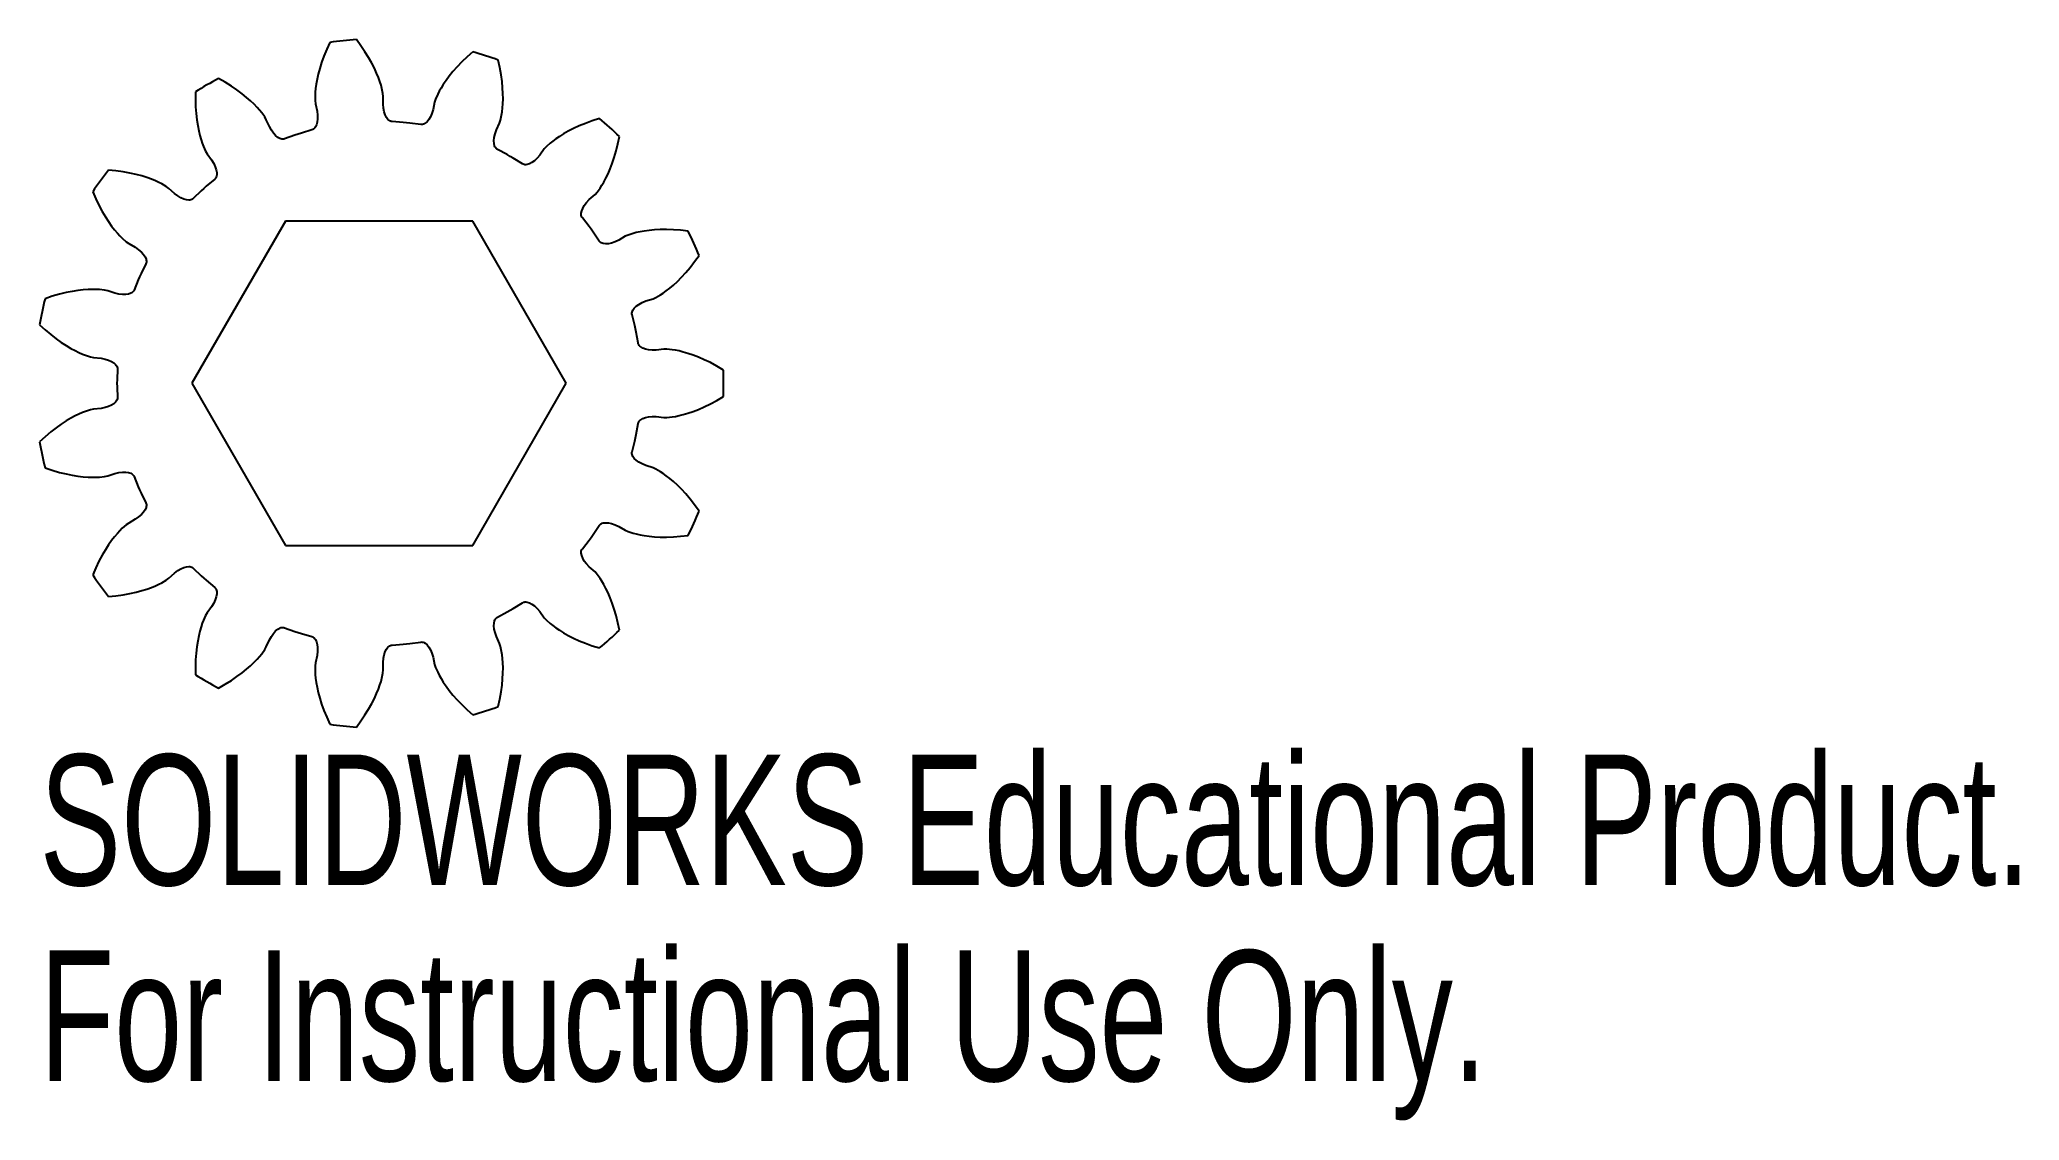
# Model space of a CAD drawing. Header units: millimetres. Extents: x -12.6 to 60.7, y -27.3 to 12.7.
import ezdxf

# ---------------------------------------------------------------- set-up
doc = ezdxf.new("R2010")
doc.units = ezdxf.units.MM
doc.styles.add('SLDTEXTSTYLE0', font='TXT', dxfattribs={"width": 0.7})

msp = doc.modelspace()

# ---------------------------------------------------------------- linework, layer by layer
at = {"color": 7, "linetype": 'Continuous', "lineweight": 25}
for p, q in [((-1.821, 12.619), (-1.938, 12.364)), ((-0.675, 12.497), (-0.842, 12.722)), ((-0.522, 12.272), (-0.675, 12.497)), ((-2.127, 11.875), (-2.197, 11.651)), ((-2.041, 12.112), (-2.127, 11.875)), ((-1.938, 12.364), (-2.041, 12.112)), ((-0.388, 12.058), (-0.522, 12.272)), ((-0.273, 11.854), (-0.388, 12.058)), ((-0.176, 11.663), (-0.273, 11.854)), ((3.062, 11.895), (2.887, 11.713)), ((3.258, 12.084), (3.062, 11.895)), ((3.469, 12.269), (3.258, 12.084)), ((4.466, 11.691), (4.405, 11.965)), ((-5.699, 11.142), (-5.944, 11.28)), ((-5.468, 10.999), (-5.699, 11.142)), ((-5.259, 10.857), (-5.468, 10.999)), ((-2.329, 11.074), (-2.35, 10.917)), ((-2.296, 11.252), (-2.329, 11.074)), ((-2.253, 11.445), (-2.296, 11.252)), ((-2.197, 11.651), (-2.253, 11.445)), ((-0.093, 11.483), (-0.176, 11.663)), ((-0.025, 11.316), (-0.093, 11.483)), ((0.029, 11.167), (-0.025, 11.316)), ((0.071, 11.033), (0.029, 11.167)), ((0.103, 10.914), (0.071, 11.033)), ((2.377, 11.064), (2.293, 10.929)), ((2.479, 11.213), (2.377, 11.064)), ((2.597, 11.372), (2.479, 11.213)), ((2.732, 11.538), (2.597, 11.372)), ((2.887, 11.713), (2.732, 11.538)), ((4.515, 11.423), (4.466, 11.691)), ((4.549, 11.173), (4.515, 11.423)), ((4.572, 10.94), (4.549, 11.173)), ((-6.796, 10.788), (-6.8, 10.507)), ((-6.8, 10.507), (-6.791, 10.235)), ((-5.071, 10.718), (-5.259, 10.857)), ((-4.905, 10.583), (-5.071, 10.718)), ((-4.756, 10.453), (-4.905, 10.583)), ((-4.626, 10.328), (-4.756, 10.453)), ((-4.515, 10.213), (-4.626, 10.328)), ((-2.364, 10.777), (-2.37, 10.654)), ((-2.37, 10.654), (-2.369, 10.464)), ((-2.369, 10.464), (-2.359, 10.347)), ((-2.35, 10.917), (-2.364, 10.777)), ((-2.359, 10.347), (-2.298, 10.074)), ((0.142, 10.728), (0.103, 10.914)), ((0.156, 10.611), (0.142, 10.728)), ((0.153, 10.331), (0.156, 10.611)), ((0.167, 10.178), (0.153, 10.331)), ((2.054, 10.412), (1.998, 10.137)), ((2.092, 10.523), (2.054, 10.412)), ((2.168, 10.697), (2.092, 10.523)), ((2.224, 10.807), (2.168, 10.697)), ((2.293, 10.929), (2.224, 10.807)), ((4.569, 10.19), (4.58, 10.348)), ((4.583, 10.727), (4.572, 10.94)), ((4.58, 10.348), (4.586, 10.528)), ((4.586, 10.528), (4.583, 10.727)), ((-6.791, 10.235), (-6.773, 9.983)), ((-6.773, 9.983), (-6.746, 9.75)), ((-6.746, 9.75), (-6.713, 9.539)), ((-6.713, 9.539), (-6.674, 9.345)), ((-4.422, 10.108), (-4.515, 10.213)), ((-4.345, 10.013), (-4.422, 10.108)), ((-4.234, 9.858), (-4.345, 10.013)), ((-4.174, 9.757), (-4.234, 9.858)), ((-4.062, 9.5), (-4.174, 9.757)), ((-2.316, 9.567), (-2.353, 9.487)), ((-2.29, 9.667), (-2.316, 9.567)), ((-2.298, 10.074), (-2.28, 9.921)), ((-2.278, 9.785), (-2.29, 9.667)), ((-2.28, 9.921), (-2.278, 9.785)), ((0.193, 10.045), (0.167, 10.178)), ((0.23, 9.932), (0.193, 10.045)), ((0.276, 9.84), (0.23, 9.932)), ((0.329, 9.769), (0.276, 9.84)), ((0.358, 9.742), (0.329, 9.769)), ((0.388, 9.72), (0.358, 9.742)), ((0.419, 9.704), (0.388, 9.72)), ((0.451, 9.693), (0.419, 9.704)), ((0.483, 9.688), (0.451, 9.693)), ((0.887, 9.659), (0.483, 9.688)), ((1.014, 9.647), (0.887, 9.659)), ((1.141, 9.633), (1.014, 9.647)), ((1.542, 9.577), (1.141, 9.633)), ((1.575, 9.575), (1.542, 9.577)), ((1.608, 9.579), (1.575, 9.575)), ((1.641, 9.588), (1.608, 9.579)), ((1.675, 9.603), (1.641, 9.588)), ((1.709, 9.624), (1.675, 9.603)), ((1.776, 9.682), (1.709, 9.624)), ((1.84, 9.763), (1.776, 9.682)), ((1.899, 9.866), (1.84, 9.763)), ((1.953, 9.991), (1.899, 9.866)), ((1.998, 10.137), (1.953, 9.991)), ((4.342, 9.376), (4.458, 9.63)), ((4.458, 9.63), (4.493, 9.743)), ((4.493, 9.743), (4.534, 9.928)), ((4.534, 9.928), (4.553, 10.05)), ((4.553, 10.05), (4.569, 10.19)), ((7.401, 9.527), (7.188, 9.429)), ((7.635, 9.622), (7.401, 9.527)), ((7.891, 9.714), (7.635, 9.622)), ((8.159, 9.797), (7.891, 9.714)), ((-6.674, 9.345), (-6.632, 9.17)), ((-6.632, 9.17), (-6.587, 9.017)), ((-6.587, 9.017), (-6.543, 8.884)), ((-6.543, 8.884), (-6.499, 8.769)), ((-3.987, 9.366), (-4.062, 9.5)), ((-3.909, 9.255), (-3.987, 9.366)), ((-3.829, 9.167), (-3.909, 9.255)), ((-3.75, 9.101), (-3.829, 9.167)), ((-3.673, 9.058), (-3.75, 9.101)), ((-3.635, 9.045), (-3.673, 9.058)), ((-3.599, 9.037), (-3.635, 9.045)), ((-3.564, 9.035), (-3.599, 9.037)), ((-3.531, 9.038), (-3.564, 9.035)), ((-3.499, 9.047), (-3.531, 9.038)), ((-3.119, 9.185), (-3.499, 9.047)), ((-2.997, 9.225), (-3.119, 9.185)), ((-2.876, 9.264), (-2.997, 9.225)), ((-2.486, 9.376), (-2.876, 9.264)), ((-2.456, 9.388), (-2.486, 9.376)), ((-2.427, 9.404), (-2.456, 9.388)), ((-2.4, 9.427), (-2.427, 9.404)), ((-2.376, 9.454), (-2.4, 9.427)), ((-2.353, 9.487), (-2.376, 9.454)), ((4.25, 8.979), (4.262, 9.098)), ((4.254, 8.877), (4.25, 8.979)), ((4.274, 8.79), (4.254, 8.877)), ((4.262, 9.098), (4.293, 9.23)), ((4.293, 9.23), (4.342, 9.376)), ((6.331, 8.89), (6.191, 8.762)), ((6.427, 8.968), (6.331, 8.89)), ((6.54, 9.051), (6.427, 8.968)), ((6.672, 9.141), (6.54, 9.051)), ((6.825, 9.235), (6.672, 9.141)), ((6.998, 9.332), (6.825, 9.235)), ((7.188, 9.429), (6.998, 9.332)), ((8.771, 8.599), (8.835, 8.864)), ((8.835, 8.864), (8.891, 9.139)), ((-6.499, 8.769), (-6.42, 8.596)), ((-6.42, 8.596), (-6.363, 8.493)), ((-6.363, 8.493), (-6.197, 8.268)), ((-6.197, 8.268), (-6.118, 8.136)), ((-6.118, 8.136), (-6.061, 8.013)), ((4.289, 8.754), (4.274, 8.79)), ((4.308, 8.722), (4.289, 8.754)), ((4.33, 8.694), (4.308, 8.722)), ((4.354, 8.672), (4.33, 8.694)), ((4.382, 8.654), (4.354, 8.672)), ((4.739, 8.464), (4.382, 8.654)), ((4.85, 8.4), (4.739, 8.464)), ((4.96, 8.336), (4.85, 8.4)), ((5.304, 8.122), (4.96, 8.336)), ((5.333, 8.107), (5.304, 8.122)), ((5.365, 8.097), (5.333, 8.107)), ((5.399, 8.092), (5.365, 8.097)), ((5.436, 8.092), (5.399, 8.092)), ((5.476, 8.097), (5.436, 8.092)), ((5.56, 8.123), (5.476, 8.097)), ((5.651, 8.17), (5.56, 8.123)), ((5.748, 8.24), (5.651, 8.17)), ((5.847, 8.333), (5.748, 8.24)), ((5.948, 8.448), (5.847, 8.333)), ((6.111, 8.676), (5.948, 8.448)), ((6.191, 8.762), (6.111, 8.676)), ((8.55, 7.935), (8.626, 8.135)), ((8.626, 8.135), (8.701, 8.357)), ((8.701, 8.357), (8.771, 8.599)), ((-9.739, 7.861), (-10.018, 7.887)), ((-9.469, 7.824), (-9.739, 7.861)), ((-9.22, 7.779), (-9.469, 7.824)), ((-8.992, 7.729), (-9.22, 7.779)), ((-8.785, 7.674), (-8.992, 7.729)), ((-8.596, 7.615), (-8.785, 7.674)), ((-8.426, 7.554), (-8.596, 7.615)), ((-8.279, 7.494), (-8.426, 7.554)), ((-8.151, 7.436), (-8.279, 7.494)), ((-8.042, 7.38), (-8.151, 7.436)), ((-7.878, 7.284), (-8.042, 7.38)), ((-6.085, 7.554), (-6.395, 7.293)), ((-6.062, 7.577), (-6.085, 7.554)), ((-6.043, 7.604), (-6.062, 7.577)), ((-6.061, 8.013), (-6.024, 7.9)), ((-6.027, 7.635), (-6.043, 7.604)), ((-6.016, 7.671), (-6.027, 7.635)), ((-6.024, 7.9), (-6.007, 7.798)), ((-6.008, 7.71), (-6.016, 7.671)), ((-6.007, 7.798), (-6.008, 7.71)), ((8.18, 7.226), (8.247, 7.33)), ((8.247, 7.33), (8.318, 7.45)), ((8.318, 7.45), (8.393, 7.591)), ((8.393, 7.591), (8.471, 7.753)), ((8.471, 7.753), (8.55, 7.935)), ((-10.596, 7.091), (-10.485, 6.833)), ((-10.485, 6.833), (-10.367, 6.588)), ((-7.781, 7.216), (-7.878, 7.284)), ((-7.575, 7.027), (-7.781, 7.216)), ((-7.452, 6.935), (-7.575, 7.027)), ((-7.335, 6.865), (-7.452, 6.935)), ((-7.227, 6.817), (-7.335, 6.865)), ((-7.127, 6.789), (-7.227, 6.817)), ((-7.039, 6.781), (-7.127, 6.789)), ((-7, 6.784), (-7.039, 6.781)), ((-6.964, 6.792), (-7, 6.784)), ((-6.931, 6.804), (-6.964, 6.792)), ((-6.902, 6.821), (-6.931, 6.804)), ((-6.877, 6.841), (-6.902, 6.821)), ((-6.585, 7.122), (-6.877, 6.841)), ((-6.491, 7.209), (-6.585, 7.122)), ((-6.395, 7.293), (-6.491, 7.209)), ((7.594, 6.578), (7.676, 6.686)), ((7.676, 6.686), (7.78, 6.799)), ((7.78, 6.799), (7.99, 6.984)), ((7.99, 6.984), (8.067, 7.073)), ((8.067, 7.073), (8.18, 7.226)), ((-10.367, 6.588), (-10.248, 6.365)), ((-10.248, 6.365), (-10.129, 6.163)), ((-10.129, 6.163), (-10.013, 5.984)), ((-10.013, 5.984), (-9.898, 5.822)), ((-3.464, 6), (-6.928, 0)), ((3.464, 6), (-3.464, 6)), ((6.928, 0), (3.464, 6)), ((7.479, 6.252), (7.48, 6.292)), ((7.483, 6.216), (7.479, 6.252)), ((7.48, 6.292), (7.497, 6.379)), ((7.492, 6.182), (7.483, 6.216)), ((7.505, 6.151), (7.492, 6.182)), ((7.497, 6.379), (7.535, 6.475)), ((7.523, 6.124), (7.505, 6.151)), ((7.772, 5.804), (7.523, 6.124)), ((7.535, 6.475), (7.594, 6.578)), ((-9.898, 5.822), (-9.788, 5.68)), ((-9.788, 5.68), (-9.685, 5.558)), ((-9.685, 5.558), (-9.591, 5.455)), ((-9.591, 5.455), (-9.504, 5.367)), ((-9.504, 5.367), (-9.361, 5.241)), ((-9.361, 5.241), (-9.267, 5.171)), ((-9.267, 5.171), (-9.024, 5.033)), ((7.847, 5.702), (7.772, 5.804)), ((7.922, 5.598), (7.847, 5.702)), ((8.149, 5.262), (7.922, 5.598)), ((8.169, 5.237), (8.149, 5.262)), ((8.194, 5.215), (8.169, 5.237)), ((8.224, 5.196), (8.194, 5.215)), ((8.257, 5.181), (8.224, 5.196)), ((8.295, 5.17), (8.257, 5.181)), ((8.383, 5.159), (8.295, 5.17)), ((8.486, 5.165), (8.383, 5.159)), ((8.602, 5.19), (8.486, 5.165)), ((8.731, 5.234), (8.602, 5.19)), ((8.87, 5.298), (8.731, 5.234)), ((9.112, 5.44), (8.87, 5.298)), ((9.22, 5.487), (9.112, 5.44)), ((9.4, 5.547), (9.22, 5.487)), ((9.519, 5.578), (9.4, 5.547)), ((9.656, 5.609), (9.519, 5.578)), ((9.813, 5.637), (9.656, 5.609)), ((9.991, 5.661), (9.813, 5.637)), ((10.189, 5.679), (9.991, 5.661)), ((10.402, 5.69), (10.189, 5.679)), ((10.636, 5.692), (10.402, 5.69)), ((10.889, 5.684), (10.636, 5.692)), ((11.16, 5.664), (10.889, 5.684)), ((11.439, 5.631), (11.16, 5.664)), ((-9.024, 5.033), (-8.898, 4.944)), ((-8.898, 4.944), (-8.796, 4.855)), ((-8.631, 4.426), (-8.809, 4.062)), ((-8.796, 4.855), (-8.716, 4.766)), ((-8.716, 4.766), (-8.659, 4.681)), ((-8.659, 4.681), (-8.625, 4.599)), ((-8.62, 4.456), (-8.631, 4.426)), ((-8.625, 4.599), (-8.615, 4.561)), ((-8.613, 4.489), (-8.62, 4.456)), ((-8.615, 4.561), (-8.612, 4.524)), ((-8.612, 4.524), (-8.613, 4.489)), ((11.51, 4.288), (11.677, 4.504)), ((11.677, 4.504), (11.839, 4.733)), ((-8.913, 3.828), (-9.065, 3.453)), ((-8.861, 3.945), (-8.913, 3.828)), ((-8.809, 4.062), (-8.861, 3.945)), ((10.892, 3.637), (11.038, 3.771)), ((11.038, 3.771), (11.189, 3.923)), ((11.189, 3.923), (11.347, 4.095)), ((11.347, 4.095), (11.51, 4.288)), ((-12.094, 3.22), (-12.36, 3.13)), ((-11.833, 3.296), (-12.094, 3.22)), ((-11.587, 3.357), (-11.833, 3.296)), ((-11.358, 3.403), (-11.587, 3.357)), ((-11.147, 3.437), (-11.358, 3.403)), ((-10.95, 3.46), (-11.147, 3.437)), ((-10.77, 3.473), (-10.95, 3.46)), ((-10.611, 3.478), (-10.77, 3.473)), ((-10.471, 3.477), (-10.611, 3.478)), ((-10.348, 3.471), (-10.471, 3.477)), ((-10.159, 3.45), (-10.348, 3.471)), ((-10.044, 3.427), (-10.159, 3.45)), ((-9.778, 3.338), (-10.044, 3.427)), ((-9.628, 3.304), (-9.778, 3.338)), ((-9.493, 3.288), (-9.628, 3.304)), ((-9.375, 3.288), (-9.493, 3.288)), ((-9.273, 3.303), (-9.375, 3.288)), ((-9.189, 3.332), (-9.273, 3.303)), ((-9.154, 3.351), (-9.189, 3.332)), ((-9.124, 3.373), (-9.154, 3.351)), ((-9.099, 3.397), (-9.124, 3.373)), ((-9.079, 3.424), (-9.099, 3.397)), ((-9.065, 3.453), (-9.079, 3.424)), ((9.613, 2.92), (9.732, 2.986)), ((9.732, 2.986), (9.873, 3.047)), ((9.873, 3.047), (10.14, 3.131)), ((10.14, 3.131), (10.247, 3.18)), ((10.247, 3.18), (10.412, 3.274)), ((10.412, 3.274), (10.515, 3.342)), ((10.515, 3.342), (10.629, 3.423)), ((10.629, 3.423), (10.755, 3.521)), ((10.755, 3.521), (10.892, 3.637)), ((9.358, 2.6), (9.364, 2.635)), ((9.358, 2.567), (9.358, 2.6)), ((9.363, 2.535), (9.358, 2.567)), ((9.461, 2.141), (9.363, 2.535)), ((9.364, 2.635), (9.375, 2.67)), ((9.375, 2.67), (9.392, 2.706)), ((9.392, 2.706), (9.443, 2.778)), ((9.443, 2.778), (9.517, 2.85)), ((9.517, 2.85), (9.613, 2.92)), ((-12.564, 2.168), (-12.358, 1.977)), ((-12.358, 1.977), (-12.15, 1.802)), ((-12.15, 1.802), (-11.951, 1.647)), ((-11.951, 1.647), (-11.76, 1.511)), ((-11.76, 1.511), (-11.581, 1.394)), ((9.488, 2.017), (9.461, 2.141)), ((9.514, 1.892), (9.488, 2.017)), ((9.584, 1.493), (9.514, 1.892)), ((9.593, 1.461), (9.584, 1.493)), ((-11.581, 1.394), (-11.411, 1.293)), ((-11.411, 1.293), (-11.252, 1.208)), ((-11.252, 1.208), (-11.109, 1.138)), ((-11.109, 1.138), (-10.98, 1.082)), ((-10.98, 1.082), (-10.865, 1.038)), ((-10.865, 1.038), (-10.684, 0.98)), ((-10.684, 0.98), (-10.569, 0.954)), ((-10.569, 0.954), (-10.291, 0.927)), ((-10.291, 0.927), (-10.14, 0.898)), ((-10.14, 0.898), (-10.01, 0.858)), ((-10.01, 0.858), (-9.901, 0.809)), ((-9.901, 0.809), (-9.815, 0.754)), ((-9.815, 0.754), (-9.75, 0.694)), ((9.607, 1.431), (9.593, 1.461)), ((9.626, 1.402), (9.607, 1.431)), ((9.651, 1.374), (9.626, 1.402)), ((9.681, 1.349), (9.651, 1.374)), ((9.757, 1.303), (9.681, 1.349)), ((9.853, 1.267), (9.757, 1.303)), ((9.97, 1.242), (9.853, 1.267)), ((10.105, 1.23), (9.97, 1.242)), ((10.259, 1.232), (10.105, 1.23)), ((10.537, 1.264), (10.259, 1.232)), ((10.654, 1.262), (10.537, 1.264)), ((10.843, 1.244), (10.654, 1.262)), ((10.965, 1.224), (10.843, 1.244)), ((11.103, 1.196), (10.965, 1.224)), ((11.257, 1.158), (11.103, 1.196)), ((11.43, 1.108), (11.257, 1.158)), ((11.618, 1.044), (11.43, 1.108)), ((11.817, 0.967), (11.618, 1.044)), ((12.032, 0.874), (11.817, 0.967)), ((12.259, 0.764), (12.032, 0.874)), ((12.499, 0.635), (12.259, 0.764)), ((-9.75, 0.694), (-9.726, 0.662)), ((-9.726, 0.662), (-9.707, 0.63)), ((-9.707, 0.63), (-9.694, 0.598)), ((-9.699, 0.128), (-9.7, 0)), ((-9.7, 0), (-9.699, -0.128)), ((-9.685, 0.533), (-9.699, 0.128)), ((-9.694, 0.598), (-9.687, 0.565)), ((-9.687, 0.565), (-9.685, 0.533)), ((-6.928, 0), (-3.464, -6)), ((3.464, -6), (6.928, 0)), ((12.74, 0.492), (12.499, 0.635)), ((-9.75, -0.694), (-9.815, -0.754)), ((-9.726, -0.662), (-9.75, -0.694)), ((-9.707, -0.63), (-9.726, -0.662)), ((-9.694, -0.598), (-9.707, -0.63)), ((-9.699, -0.128), (-9.685, -0.533)), ((-9.687, -0.565), (-9.694, -0.598)), ((-9.685, -0.533), (-9.687, -0.565)), ((12.259, -0.764), (12.499, -0.635)), ((12.499, -0.635), (12.74, -0.492)), ((-11.581, -1.394), (-11.76, -1.511)), ((-11.411, -1.293), (-11.581, -1.394)), ((-11.252, -1.208), (-11.411, -1.293)), ((-11.109, -1.138), (-11.252, -1.208)), ((-10.98, -1.082), (-11.109, -1.138)), ((-10.865, -1.038), (-10.98, -1.082)), ((-10.684, -0.98), (-10.865, -1.038)), ((-10.569, -0.954), (-10.684, -0.98)), ((-10.291, -0.927), (-10.569, -0.954)), ((-10.14, -0.898), (-10.291, -0.927)), ((-10.01, -0.858), (-10.14, -0.898)), ((-9.901, -0.809), (-10.01, -0.858)), ((-9.815, -0.754), (-9.901, -0.809)), ((9.584, -1.493), (9.593, -1.461)), ((9.593, -1.461), (9.607, -1.431)), ((9.607, -1.431), (9.626, -1.402)), ((9.626, -1.402), (9.651, -1.374)), ((9.651, -1.374), (9.681, -1.349)), ((9.681, -1.349), (9.757, -1.303)), ((9.757, -1.303), (9.853, -1.267)), ((9.853, -1.267), (9.97, -1.242)), ((9.97, -1.242), (10.105, -1.23)), ((10.105, -1.23), (10.259, -1.232)), ((10.259, -1.232), (10.537, -1.264)), ((10.537, -1.264), (10.654, -1.262)), ((10.654, -1.262), (10.843, -1.244)), ((10.843, -1.244), (10.965, -1.224)), ((10.965, -1.224), (11.103, -1.196)), ((11.103, -1.196), (11.257, -1.158)), ((11.257, -1.158), (11.43, -1.108)), ((11.43, -1.108), (11.618, -1.044)), ((11.618, -1.044), (11.817, -0.967)), ((11.817, -0.967), (12.032, -0.874)), ((12.032, -0.874), (12.259, -0.764)), ((-12.358, -1.977), (-12.564, -2.168)), ((-12.15, -1.802), (-12.358, -1.977)), ((-11.951, -1.647), (-12.15, -1.802)), ((-11.76, -1.511), (-11.951, -1.647)), ((9.363, -2.535), (9.461, -2.141)), ((9.461, -2.141), (9.488, -2.017)), ((9.488, -2.017), (9.514, -1.892)), ((9.514, -1.892), (9.584, -1.493)), ((9.358, -2.567), (9.363, -2.535)), ((9.358, -2.6), (9.358, -2.567)), ((9.364, -2.635), (9.358, -2.6)), ((9.375, -2.67), (9.364, -2.635)), ((9.392, -2.706), (9.375, -2.67)), ((9.443, -2.778), (9.392, -2.706)), ((9.517, -2.85), (9.443, -2.778)), ((9.613, -2.92), (9.517, -2.85)), ((9.732, -2.986), (9.613, -2.92)), ((-12.36, -3.13), (-12.094, -3.22)), ((-12.094, -3.22), (-11.833, -3.296)), ((-11.833, -3.296), (-11.587, -3.357)), ((-11.587, -3.357), (-11.358, -3.403)), ((-11.358, -3.403), (-11.147, -3.437)), ((-11.147, -3.437), (-10.95, -3.46)), ((-10.95, -3.46), (-10.77, -3.473)), ((-10.77, -3.473), (-10.611, -3.478)), ((-10.611, -3.478), (-10.471, -3.477)), ((-10.471, -3.477), (-10.348, -3.471)), ((-10.348, -3.471), (-10.159, -3.45)), ((-10.159, -3.45), (-10.044, -3.427)), ((-10.044, -3.427), (-9.778, -3.338)), ((-9.778, -3.338), (-9.628, -3.304)), ((-9.628, -3.304), (-9.493, -3.288)), ((-9.493, -3.288), (-9.375, -3.288)), ((-9.375, -3.288), (-9.273, -3.303)), ((-9.273, -3.303), (-9.189, -3.332)), ((-9.189, -3.332), (-9.154, -3.351)), ((-9.154, -3.351), (-9.124, -3.373)), ((-9.124, -3.373), (-9.099, -3.397)), ((-9.099, -3.397), (-9.079, -3.424)), ((-9.079, -3.424), (-9.065, -3.453)), ((-9.065, -3.453), (-8.913, -3.828)), ((9.873, -3.047), (9.732, -2.986)), ((10.14, -3.131), (9.873, -3.047)), ((10.247, -3.18), (10.14, -3.131)), ((10.412, -3.274), (10.247, -3.18)), ((10.515, -3.342), (10.412, -3.274)), ((10.629, -3.423), (10.515, -3.342)), ((10.755, -3.521), (10.629, -3.423)), ((10.892, -3.637), (10.755, -3.521)), ((11.038, -3.771), (10.892, -3.637)), ((-8.913, -3.828), (-8.861, -3.945)), ((-8.861, -3.945), (-8.809, -4.062)), ((-8.809, -4.062), (-8.631, -4.426)), ((11.189, -3.923), (11.038, -3.771)), ((11.347, -4.095), (11.189, -3.923)), ((11.51, -4.288), (11.347, -4.095)), ((11.677, -4.504), (11.51, -4.288)), ((-9.024, -5.033), (-9.267, -5.171)), ((-8.898, -4.944), (-9.024, -5.033)), ((-8.796, -4.855), (-8.898, -4.944)), ((-8.716, -4.766), (-8.796, -4.855)), ((-8.659, -4.681), (-8.716, -4.766)), ((-8.625, -4.599), (-8.659, -4.681)), ((-8.631, -4.426), (-8.62, -4.456)), ((-8.615, -4.561), (-8.625, -4.599)), ((-8.62, -4.456), (-8.613, -4.489)), ((-8.612, -4.524), (-8.615, -4.561)), ((-8.613, -4.489), (-8.612, -4.524)), ((11.839, -4.733), (11.677, -4.504)), ((-9.898, -5.822), (-10.013, -5.984)), ((-9.788, -5.68), (-9.898, -5.822)), ((-9.685, -5.558), (-9.788, -5.68)), ((-9.591, -5.455), (-9.685, -5.558)), ((-9.504, -5.367), (-9.591, -5.455)), ((-9.361, -5.241), (-9.504, -5.367)), ((-9.267, -5.171), (-9.361, -5.241)), ((7.523, -6.124), (7.772, -5.804)), ((7.772, -5.804), (7.847, -5.702)), ((7.847, -5.702), (7.922, -5.598)), ((7.922, -5.598), (8.149, -5.262)), ((8.149, -5.262), (8.169, -5.237)), ((8.169, -5.237), (8.194, -5.215)), ((8.194, -5.215), (8.224, -5.196)), ((8.224, -5.196), (8.257, -5.181)), ((8.257, -5.181), (8.295, -5.17)), ((8.295, -5.17), (8.383, -5.159)), ((8.383, -5.159), (8.486, -5.165)), ((8.486, -5.165), (8.602, -5.19)), ((8.602, -5.19), (8.731, -5.234)), ((8.731, -5.234), (8.87, -5.298)), ((8.87, -5.298), (9.112, -5.44)), ((9.112, -5.44), (9.22, -5.487)), ((9.22, -5.487), (9.4, -5.547)), ((9.4, -5.547), (9.519, -5.578)), ((9.519, -5.578), (9.656, -5.609)), ((9.656, -5.609), (9.813, -5.637)), ((9.813, -5.637), (9.991, -5.661)), ((9.991, -5.661), (10.189, -5.679)), ((10.189, -5.679), (10.402, -5.69)), ((10.402, -5.69), (10.636, -5.692)), ((10.636, -5.692), (10.889, -5.684)), ((10.889, -5.684), (11.16, -5.664)), ((11.16, -5.664), (11.439, -5.631)), ((-10.367, -6.588), (-10.485, -6.833)), ((-10.248, -6.365), (-10.367, -6.588)), ((-10.129, -6.163), (-10.248, -6.365)), ((-10.013, -5.984), (-10.129, -6.163)), ((-3.464, -6), (3.464, -6)), ((7.479, -6.252), (7.483, -6.216)), ((7.48, -6.292), (7.479, -6.252)), ((7.497, -6.379), (7.48, -6.292)), ((7.483, -6.216), (7.492, -6.182)), ((7.492, -6.182), (7.505, -6.151)), ((7.535, -6.475), (7.497, -6.379)), ((7.505, -6.151), (7.523, -6.124)), ((7.594, -6.578), (7.535, -6.475)), ((7.676, -6.686), (7.594, -6.578)), ((-10.485, -6.833), (-10.596, -7.091)), ((-8.042, -7.38), (-7.878, -7.284)), ((-7.878, -7.284), (-7.781, -7.216)), ((-7.781, -7.216), (-7.575, -7.027)), ((-7.575, -7.027), (-7.452, -6.935)), ((-7.452, -6.935), (-7.335, -6.865)), ((-7.335, -6.865), (-7.227, -6.817)), ((-7.227, -6.817), (-7.127, -6.789)), ((-7.127, -6.789), (-7.039, -6.781)), ((-7.039, -6.781), (-7, -6.784)), ((-7, -6.784), (-6.964, -6.792)), ((-6.964, -6.792), (-6.931, -6.804)), ((-6.931, -6.804), (-6.902, -6.821)), ((-6.902, -6.821), (-6.877, -6.841)), ((-6.877, -6.841), (-6.585, -7.122)), ((-6.585, -7.122), (-6.491, -7.209)), ((-6.491, -7.209), (-6.395, -7.293)), ((-6.395, -7.293), (-6.085, -7.554)), ((7.78, -6.799), (7.676, -6.686)), ((7.99, -6.984), (7.78, -6.799)), ((8.067, -7.073), (7.99, -6.984)), ((8.18, -7.226), (8.067, -7.073)), ((8.247, -7.33), (8.18, -7.226)), ((-10.018, -7.887), (-9.739, -7.861)), ((-9.739, -7.861), (-9.469, -7.824)), ((-9.469, -7.824), (-9.22, -7.779)), ((-9.22, -7.779), (-8.992, -7.729)), ((-8.992, -7.729), (-8.785, -7.674)), ((-8.785, -7.674), (-8.596, -7.615)), ((-8.596, -7.615), (-8.426, -7.554)), ((-8.426, -7.554), (-8.279, -7.494)), ((-8.279, -7.494), (-8.151, -7.436)), ((-8.151, -7.436), (-8.042, -7.38)), ((-6.061, -8.013), (-6.118, -8.136)), ((-6.085, -7.554), (-6.062, -7.577)), ((-6.062, -7.577), (-6.043, -7.604)), ((-6.024, -7.9), (-6.061, -8.013)), ((-6.043, -7.604), (-6.027, -7.635)), ((-6.027, -7.635), (-6.016, -7.671)), ((-6.007, -7.798), (-6.024, -7.9)), ((-6.016, -7.671), (-6.008, -7.71)), ((-6.008, -7.71), (-6.007, -7.798)), ((8.318, -7.45), (8.247, -7.33)), ((8.393, -7.591), (8.318, -7.45)), ((8.471, -7.753), (8.393, -7.591)), ((8.55, -7.935), (8.471, -7.753)), ((8.626, -8.135), (8.55, -7.935)), ((-6.499, -8.769), (-6.543, -8.884)), ((-6.42, -8.596), (-6.499, -8.769)), ((-6.363, -8.493), (-6.42, -8.596)), ((-6.197, -8.268), (-6.363, -8.493)), ((-6.118, -8.136), (-6.197, -8.268)), ((4.254, -8.877), (4.274, -8.79)), ((4.274, -8.79), (4.289, -8.754)), ((4.289, -8.754), (4.308, -8.722)), ((4.308, -8.722), (4.33, -8.694)), ((4.33, -8.694), (4.354, -8.672)), ((4.354, -8.672), (4.382, -8.654)), ((4.382, -8.654), (4.739, -8.464)), ((4.739, -8.464), (4.85, -8.4)), ((4.85, -8.4), (4.96, -8.336)), ((4.96, -8.336), (5.304, -8.122)), ((5.304, -8.122), (5.333, -8.107)), ((5.333, -8.107), (5.365, -8.097)), ((5.365, -8.097), (5.399, -8.092)), ((5.399, -8.092), (5.436, -8.092)), ((5.436, -8.092), (5.476, -8.097)), ((5.476, -8.097), (5.56, -8.123)), ((5.56, -8.123), (5.651, -8.17)), ((5.651, -8.17), (5.748, -8.24)), ((5.748, -8.24), (5.847, -8.333)), ((5.847, -8.333), (5.948, -8.448)), ((5.948, -8.448), (6.111, -8.676)), ((6.111, -8.676), (6.191, -8.762)), ((6.191, -8.762), (6.331, -8.89)), ((8.701, -8.357), (8.626, -8.135)), ((8.771, -8.599), (8.701, -8.357)), ((8.835, -8.864), (8.771, -8.599)), ((-6.674, -9.345), (-6.713, -9.539)), ((-6.632, -9.17), (-6.674, -9.345)), ((-6.587, -9.017), (-6.632, -9.17)), ((-6.543, -8.884), (-6.587, -9.017)), ((-4.174, -9.757), (-4.062, -9.5)), ((-4.062, -9.5), (-3.987, -9.366)), ((-3.987, -9.366), (-3.909, -9.255)), ((-3.909, -9.255), (-3.829, -9.167)), ((-3.829, -9.167), (-3.75, -9.101)), ((-3.75, -9.101), (-3.673, -9.058)), ((-3.673, -9.058), (-3.635, -9.045)), ((-3.635, -9.045), (-3.599, -9.037)), ((-3.599, -9.037), (-3.564, -9.035)), ((-3.564, -9.035), (-3.531, -9.038)), ((-3.531, -9.038), (-3.499, -9.047)), ((-3.499, -9.047), (-3.119, -9.185)), ((-3.119, -9.185), (-2.997, -9.225)), ((-2.997, -9.225), (-2.876, -9.264)), ((-2.876, -9.264), (-2.486, -9.376)), ((-2.486, -9.376), (-2.456, -9.388)), ((-2.456, -9.388), (-2.427, -9.404)), ((-2.427, -9.404), (-2.4, -9.427)), ((-2.4, -9.427), (-2.376, -9.454)), ((-2.376, -9.454), (-2.353, -9.487)), ((-2.353, -9.487), (-2.316, -9.567)), ((4.25, -8.979), (4.254, -8.877)), ((4.262, -9.098), (4.25, -8.979)), ((4.293, -9.23), (4.262, -9.098)), ((4.342, -9.376), (4.293, -9.23)), ((4.458, -9.63), (4.342, -9.376)), ((6.331, -8.89), (6.427, -8.968)), ((6.427, -8.968), (6.54, -9.051)), ((6.54, -9.051), (6.672, -9.141)), ((6.672, -9.141), (6.825, -9.235)), ((6.825, -9.235), (6.998, -9.332)), ((6.998, -9.332), (7.188, -9.429)), ((7.188, -9.429), (7.401, -9.527)), ((8.891, -9.139), (8.835, -8.864)), ((-6.791, -10.235), (-6.8, -10.507)), ((-6.773, -9.983), (-6.791, -10.235)), ((-6.746, -9.75), (-6.773, -9.983)), ((-6.713, -9.539), (-6.746, -9.75)), ((-4.626, -10.328), (-4.515, -10.213)), ((-4.515, -10.213), (-4.422, -10.108)), ((-4.422, -10.108), (-4.345, -10.013)), ((-4.345, -10.013), (-4.234, -9.858)), ((-4.234, -9.858), (-4.174, -9.757)), ((-2.298, -10.074), (-2.359, -10.347)), ((-2.316, -9.567), (-2.29, -9.667)), ((-2.28, -9.921), (-2.298, -10.074)), ((-2.29, -9.667), (-2.278, -9.785)), ((-2.278, -9.785), (-2.28, -9.921)), ((0.153, -10.331), (0.167, -10.178)), ((0.167, -10.178), (0.193, -10.045)), ((0.193, -10.045), (0.23, -9.932)), ((0.23, -9.932), (0.276, -9.84)), ((0.276, -9.84), (0.329, -9.769)), ((0.329, -9.769), (0.358, -9.742)), ((0.358, -9.742), (0.388, -9.72)), ((0.388, -9.72), (0.419, -9.704)), ((0.419, -9.704), (0.451, -9.693)), ((0.451, -9.693), (0.483, -9.688)), ((0.483, -9.688), (0.887, -9.659)), ((0.887, -9.659), (1.014, -9.647)), ((1.014, -9.647), (1.141, -9.633)), ((1.141, -9.633), (1.542, -9.577)), ((1.542, -9.577), (1.575, -9.575)), ((1.575, -9.575), (1.608, -9.579)), ((1.608, -9.579), (1.641, -9.588)), ((1.641, -9.588), (1.675, -9.603)), ((1.675, -9.603), (1.709, -9.624)), ((1.709, -9.624), (1.776, -9.682)), ((1.776, -9.682), (1.84, -9.763)), ((1.84, -9.763), (1.899, -9.866)), ((1.899, -9.866), (1.953, -9.991)), ((1.953, -9.991), (1.998, -10.137)), ((1.998, -10.137), (2.054, -10.412)), ((4.493, -9.743), (4.458, -9.63)), ((4.534, -9.928), (4.493, -9.743)), ((4.553, -10.05), (4.534, -9.928)), ((4.569, -10.19), (4.553, -10.05)), ((4.58, -10.348), (4.569, -10.19)), ((7.401, -9.527), (7.635, -9.622)), ((7.635, -9.622), (7.891, -9.714)), ((7.891, -9.714), (8.159, -9.797)), ((-6.8, -10.507), (-6.796, -10.788)), ((-5.468, -10.999), (-5.259, -10.857)), ((-5.259, -10.857), (-5.071, -10.718)), ((-5.071, -10.718), (-4.905, -10.583)), ((-4.905, -10.583), (-4.756, -10.453)), ((-4.756, -10.453), (-4.626, -10.328)), ((-2.369, -10.464), (-2.37, -10.654)), ((-2.37, -10.654), (-2.364, -10.777)), ((-2.359, -10.347), (-2.369, -10.464)), ((-2.364, -10.777), (-2.35, -10.917)), ((-2.35, -10.917), (-2.329, -11.074)), ((0.071, -11.033), (0.103, -10.914)), ((0.103, -10.914), (0.142, -10.728)), ((0.142, -10.728), (0.156, -10.611)), ((0.156, -10.611), (0.153, -10.331)), ((2.054, -10.412), (2.092, -10.523)), ((2.092, -10.523), (2.168, -10.697)), ((2.168, -10.697), (2.224, -10.807)), ((2.224, -10.807), (2.293, -10.929)), ((2.293, -10.929), (2.377, -11.064)), ((4.549, -11.173), (4.572, -10.94)), ((4.572, -10.94), (4.583, -10.727)), ((4.586, -10.528), (4.58, -10.348)), ((4.583, -10.727), (4.586, -10.528)), ((-5.944, -11.28), (-5.699, -11.142)), ((-5.699, -11.142), (-5.468, -10.999)), ((-2.329, -11.074), (-2.296, -11.252)), ((-2.296, -11.252), (-2.253, -11.445)), ((-2.253, -11.445), (-2.197, -11.651)), ((-2.197, -11.651), (-2.127, -11.875)), ((-0.273, -11.854), (-0.176, -11.663)), ((-0.176, -11.663), (-0.093, -11.483)), ((-0.093, -11.483), (-0.025, -11.316)), ((-0.025, -11.316), (0.029, -11.167)), ((0.029, -11.167), (0.071, -11.033)), ((2.377, -11.064), (2.479, -11.213)), ((2.479, -11.213), (2.597, -11.372)), ((2.597, -11.372), (2.732, -11.538)), ((2.732, -11.538), (2.887, -11.713)), ((2.887, -11.713), (3.062, -11.895)), ((4.405, -11.965), (4.466, -11.691)), ((4.466, -11.691), (4.515, -11.423)), ((4.515, -11.423), (4.549, -11.173)), ((-2.127, -11.875), (-2.041, -12.112)), ((-2.041, -12.112), (-1.938, -12.364)), ((-1.938, -12.364), (-1.821, -12.619)), ((-0.675, -12.497), (-0.522, -12.272)), ((-0.522, -12.272), (-0.388, -12.058)), ((-0.388, -12.058), (-0.273, -11.854)), ((3.062, -11.895), (3.258, -12.084)), ((3.258, -12.084), (3.469, -12.269)), ((-0.842, -12.722), (-0.675, -12.497))]:
    msp.add_line(p, q, dxfattribs=at)
for start, end in [(93.78862, 98.21138), (69.78862, 74.21138), (117.78862, 122.21138), (45.78862, 50.21138), (141.78862, 146.21138), (21.78862, 26.21138), (165.78862, 170.21138), (357.78862, 2.21138), (189.78862, 194.21138), (333.78862, 338.21138), (213.78862, 218.21138), (309.78862, 314.21138), (237.78862, 242.21138), (285.78862, 290.21138), (261.78862, 266.21138)]:
    msp.add_arc((0, 0), 12.75, start, end, dxfattribs=at)

# ---------------------------------------------------------------- texts
at = {"color": 7, "linetype": 'Continuous', "char_height": 4.83362, "attachment_point": 1, "style": 'SLDTEXTSTYLE0'}
for s, insert in [('SOLIDWORKS Educational Product.', (-12.564, -13.742)), ('For Instructional Use Only.', (-12.564, -20.992))]:
    msp.add_mtext(s, dxfattribs=dict(at, insert=insert))

doc.saveas('drawing.dxf')
